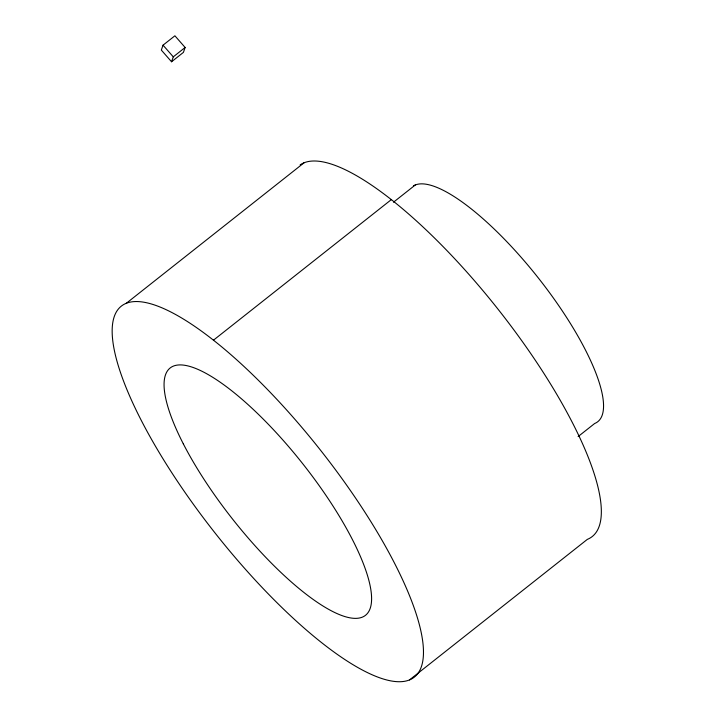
<?xml version="1.0" encoding="UTF-8"?>
<svg xmlns="http://www.w3.org/2000/svg" width="716" height="716" viewBox="0 0 716 716"><rect width="100%" height="100%" fill="white"/><g stroke="black" fill="none" stroke-linecap="round" stroke-linejoin="round"><path stroke-width="1.07" d="M163.042 45.171L161.324 50.084L171.554 61.764L183.412 52.393L185.131 47.48L174.901 35.8L163.042 45.171L173.281 56.85L171.554 61.764M173.281 56.85L185.131 47.48M126.222 303.36L304.049 162.809M213.449 340.198L391.276 199.657M393.469 202.225L415.271 184.996M578.116 436.572L594.683 423.487A149.707 42.459 51.7 0 0 543.811 285.031A149.707 42.459 51.7 0 0 413.427 185.909M409.507 679.914A236.37 67.036 51.7 0 0 253.061 375.077A236.37 67.036 51.7 0 0 141.025 419.916A236.37 67.036 51.7 0 0 409.507 679.914L587.344 539.372A236.37 67.036 51.7 0 0 505.729 319.085A236.37 67.036 51.7 0 0 300.138 164.895M183.305 443.822A157.583 44.687 51.7 0 0 362.296 617.156A157.583 44.687 51.7 0 0 257.993 413.938A157.583 44.687 51.7 0 0 183.305 443.822"/></g></svg>
